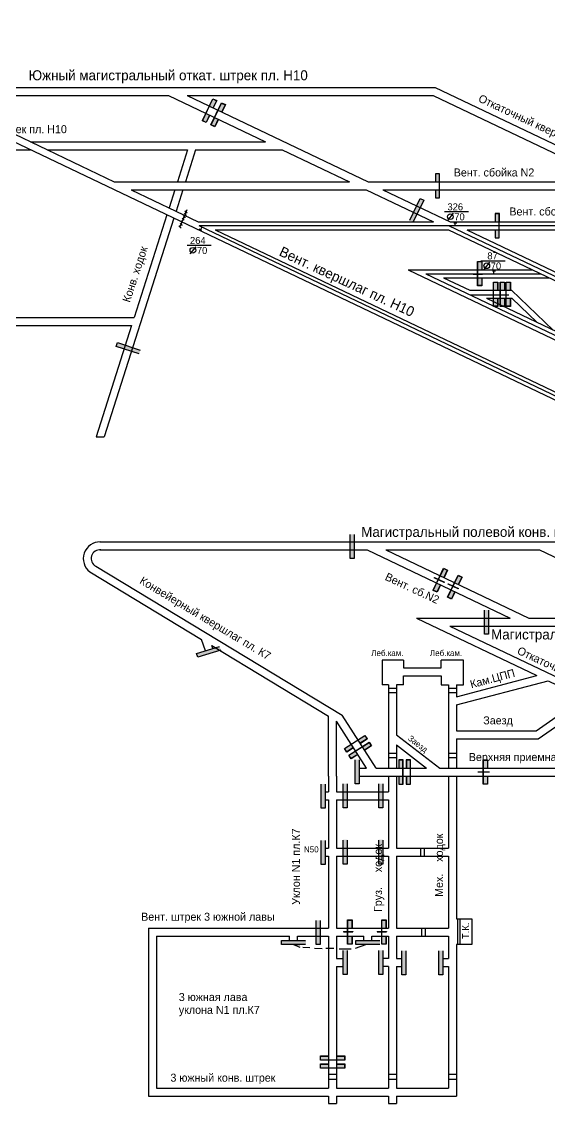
# Model space of a CAD drawing. Header units: millimetres. Extents: x -1214 to 333, y -475 to 425.
# Drawn here: x -917 to -653, y -473 to 68 of the extents above; entities that cross this region are included whole.
import ezdxf

# ---------------------------------------------------------------- set-up
doc = ezdxf.new("R2010")
doc.units = ezdxf.units.MM
for name, color, linetype in [('Двери', 7, 'Continuous'), ('Перемычки', 7, 'Continuous'), ('Пожарные арки', 7, 'Continuous'), ('Пп краны', 1, 'Continuous'), ('Трубопровод', 1, 'Continuous')]:
    doc.layers.add(name, color=color, linetype=linetype)

msp = doc.modelspace()

# ---------------------------------------------------------------- hatches: boundary and pattern name
for points in [[(-691.52, -58.25), (-691.52, -58.4), (-689.2, -58.4), (-689.2, -58.25)], [(-686.84, -58.4), (-686.84, -58.25), (-689.1, -58.25), (-689.1, -58.4)], [(-686.55, -307.17), (-689.09, -307.21), (-689.08, -307.38), (-686.55, -307.35)], [(-683.56, -307.14), (-686.55, -307.17), (-686.55, -307.35), (-683.56, -307.31)]]:
    msp.add_hatch(color=256).paths.add_polyline_path(points)
h = msp.add_hatch(color=256)
h.paths.add_polyline_path([(-751.71, -387.08), (-754.15, -387.08), (-754.15, -387.23), (-751.71, -387.23)])
h.paths.add_polyline_path([(-754.25, -387.08), (-756.39, -387.08), (-756.39, -387.23), (-754.25, -387.23)])
h.paths.add_polyline_path([(-754.15, -387.08), (-754.25, -387.08), (-754.25, -387.23), (-754.15, -387.23)])
h = msp.add_hatch(color=256)
h.paths.add_polyline_path([(-734.89, -387.08), (-737.32, -387.08), (-737.32, -387.23), (-734.89, -387.23)])
h.paths.add_polyline_path([(-737.42, -387.08), (-739.57, -387.08), (-739.57, -387.23), (-737.42, -387.23)])
h.paths.add_polyline_path([(-737.32, -387.08), (-737.42, -387.08), (-737.42, -387.23), (-737.32, -387.23)])
at = {"layer": 'Двери'}
h = msp.add_hatch(color=256, dxfattribs=at)
h.paths.add_polyline_path([(-821.38, 24.59), (-819.62, 28.29), (-821.6, 29.24), (-823.37, 25.54), (-823.28, 25.49), (-821.55, 29.1), (-819.75, 28.24), (-821.47, 24.63)])
h.paths.add_polyline_path([(-825, 21.88), (-823.28, 25.49), (-823.37, 25.54), (-825.09, 21.93)])
h.paths.add_polyline_path([(-824.87, 17.28), (-823.1, 20.98), (-823.19, 21.02), (-824.92, 17.41), (-826.72, 18.27), (-825, 21.88), (-825.09, 21.93), (-826.85, 18.23)])
h = msp.add_hatch(color=3, dxfattribs=at)
h.paths.add_polyline_path([(-819.75, 28.24), (-821.55, 29.1), (-823.28, 25.49), (-821.47, 24.63)])
h.paths.add_polyline_path([(-826.72, 18.27), (-824.92, 17.41), (-823.19, 21.02), (-825, 21.88)])
h = msp.add_hatch(color=256, dxfattribs=at)
h.paths.add_polyline_path([(-817.1, 22.55), (-815.34, 26.25), (-817.32, 27.19), (-819.09, 23.49), (-819, 23.45), (-817.28, 27.06), (-815.47, 26.2), (-817.19, 22.59)])
h.paths.add_polyline_path([(-820.72, 19.84), (-819, 23.45), (-819.09, 23.49), (-820.81, 19.88)])
h.paths.add_polyline_path([(-820.59, 15.24), (-818.82, 18.94), (-818.91, 18.98), (-820.64, 15.37), (-822.44, 16.23), (-820.72, 19.84), (-820.81, 19.88), (-822.58, 16.18)])
h = msp.add_hatch(color=3, dxfattribs=at)
h.paths.add_polyline_path([(-815.47, 26.2), (-817.28, 27.06), (-819, 23.45), (-817.19, 22.59)])
h.paths.add_polyline_path([(-822.44, 16.23), (-820.64, 15.37), (-818.91, 18.98), (-820.72, 19.84)])
h = msp.add_hatch(color=256, dxfattribs=at)
h.paths.add_polyline_path([(-710.43, -12.29), (-710.43, -8.19), (-708.23, -8.19), (-708.23, -12.29), (-708.33, -12.29), (-708.33, -8.29), (-710.33, -8.29), (-710.33, -12.29)])
h.paths.add_polyline_path([(-708.33, -16.29), (-708.33, -12.29), (-708.23, -12.29), (-708.23, -16.29)])
h.paths.add_polyline_path([(-710.43, -20.39), (-710.43, -16.29), (-710.33, -16.29), (-710.33, -20.29), (-708.33, -20.29), (-708.33, -16.29), (-708.23, -16.29), (-708.23, -20.39)])
h = msp.add_hatch(color=3, dxfattribs=at)
h.paths.add_polyline_path([(-710.33, -8.29), (-708.33, -8.29), (-708.33, -12.29), (-710.33, -12.29)])
h.paths.add_polyline_path([(-708.33, -20.29), (-710.33, -20.29), (-710.33, -16.29), (-708.33, -16.29)])
h = msp.add_hatch(color=256, dxfattribs=at)
h.paths.add_polyline_path([(-680.6, -32.3), (-680.6, -28.2), (-678.4, -28.2), (-678.4, -32.3), (-678.5, -32.3), (-678.5, -28.3), (-680.5, -28.3), (-680.5, -32.3)])
h.paths.add_polyline_path([(-678.5, -36.3), (-678.5, -32.3), (-678.4, -32.3), (-678.4, -36.3)])
h.paths.add_polyline_path([(-680.6, -40.4), (-680.6, -36.3), (-680.5, -36.3), (-680.5, -40.3), (-678.5, -40.3), (-678.5, -36.3), (-678.4, -36.3), (-678.4, -40.4)])
h = msp.add_hatch(color=3, dxfattribs=at)
h.paths.add_polyline_path([(-680.5, -28.3), (-678.5, -28.3), (-678.5, -32.3), (-680.5, -32.3)])
h.paths.add_polyline_path([(-678.5, -40.3), (-680.5, -40.3), (-680.5, -36.3), (-678.5, -36.3)])
h = msp.add_hatch(color=256, dxfattribs=at)
h.paths.add_polyline_path([(-687.13, -56.19), (-687.13, -52.09), (-689.33, -52.09), (-689.33, -56.19), (-689.23, -56.19), (-689.23, -52.19), (-687.23, -52.19), (-687.23, -56.19)])
h.paths.add_polyline_path([(-689.23, -60.19), (-689.23, -56.19), (-689.33, -56.19), (-689.33, -60.19)])
h.paths.add_polyline_path([(-687.13, -64.29), (-687.13, -60.19), (-687.23, -60.19), (-687.23, -64.19), (-689.23, -64.19), (-689.23, -60.19), (-689.33, -60.19), (-689.33, -64.29)])
h = msp.add_hatch(color=3, dxfattribs=at)
h.paths.add_polyline_path([(-687.23, -52.19), (-689.23, -52.19), (-689.23, -56.19), (-687.23, -56.19)])
h.paths.add_polyline_path([(-689.23, -64.19), (-687.23, -64.19), (-687.23, -60.19), (-689.23, -60.19)])
h = msp.add_hatch(color=256, dxfattribs=at)
h.paths.add_polyline_path([(-679.26, -66.53), (-679.26, -62.43), (-681.46, -62.43), (-681.46, -66.53), (-681.36, -66.53), (-681.36, -62.53), (-679.36, -62.53), (-679.36, -66.53)])
h.paths.add_polyline_path([(-681.36, -70.53), (-681.36, -66.53), (-681.46, -66.53), (-681.46, -70.53)])
h.paths.add_polyline_path([(-679.26, -74.63), (-679.26, -70.53), (-679.36, -70.53), (-679.36, -74.53), (-681.36, -74.53), (-681.36, -70.53), (-681.46, -70.53), (-681.46, -74.63)])
h = msp.add_hatch(color=3, dxfattribs=at)
h.paths.add_polyline_path([(-679.36, -62.53), (-681.36, -62.53), (-681.36, -66.53), (-679.36, -66.53)])
h.paths.add_polyline_path([(-681.36, -74.53), (-679.36, -74.53), (-679.36, -70.53), (-681.36, -70.53)])
h = msp.add_hatch(color=256, dxfattribs=at)
h.paths.add_polyline_path([(-675.83, -66.53), (-675.83, -62.43), (-678.03, -62.43), (-678.03, -66.53), (-677.93, -66.53), (-677.93, -62.53), (-675.93, -62.53), (-675.93, -66.53)])
h.paths.add_polyline_path([(-677.93, -70.53), (-677.93, -66.53), (-678.03, -66.53), (-678.03, -70.53)])
h.paths.add_polyline_path([(-675.83, -74.63), (-675.83, -70.53), (-675.93, -70.53), (-675.93, -74.53), (-677.93, -74.53), (-677.93, -70.53), (-678.03, -70.53), (-678.03, -74.63)])
h = msp.add_hatch(color=3, dxfattribs=at)
h.paths.add_polyline_path([(-675.93, -62.53), (-677.93, -62.53), (-677.93, -66.53), (-675.93, -66.53)])
h.paths.add_polyline_path([(-677.93, -74.53), (-675.93, -74.53), (-675.93, -70.53), (-677.93, -70.53)])
h = msp.add_hatch(color=256, dxfattribs=at)
h.paths.add_polyline_path([(-672.89, -66.53), (-672.89, -62.43), (-675.09, -62.43), (-675.09, -66.53), (-674.99, -66.53), (-674.99, -62.53), (-672.99, -62.53), (-672.99, -66.53)])
h.paths.add_polyline_path([(-674.99, -70.53), (-674.99, -66.53), (-675.09, -66.53), (-675.09, -70.53)])
h.paths.add_polyline_path([(-672.89, -74.63), (-672.89, -70.53), (-672.99, -70.53), (-672.99, -74.53), (-674.99, -74.53), (-674.99, -70.53), (-675.09, -70.53), (-675.09, -74.63)])
h = msp.add_hatch(color=3, dxfattribs=at)
h.paths.add_polyline_path([(-672.99, -62.53), (-674.99, -62.53), (-674.99, -66.53), (-672.99, -66.53)])
h.paths.add_polyline_path([(-674.99, -74.53), (-672.99, -74.53), (-672.99, -70.53), (-674.99, -70.53)])
h = msp.add_hatch(color=256, dxfattribs=at)
h.paths.add_polyline_path([(-750.95, -200.64), (-750.95, -196.54), (-751.05, -196.54), (-751.05, -200.54), (-753.05, -200.54), (-753.05, -196.54), (-753.15, -196.54), (-753.15, -200.64)])
h.paths.add_polyline_path([(-751.05, -196.54), (-750.95, -196.54), (-750.95, -188.44), (-753.15, -188.44), (-753.15, -196.54), (-753.05, -196.54), (-753.05, -188.54), (-751.05, -188.54)])
h = msp.add_hatch(color=3, dxfattribs=at)
h.paths.add_polyline_path([(-753.05, -200.54), (-751.05, -200.54), (-751.05, -196.54), (-753.05, -196.54)])
h.paths.add_polyline_path([(-751.05, -192.54), (-753.05, -192.54), (-753.05, -196.54), (-751.05, -196.54)])
h.paths.add_polyline_path([(-751.05, -192.54), (-751.05, -188.54), (-753.05, -188.54), (-753.05, -192.54)])
h = msp.add_hatch(color=256, dxfattribs=at)
h.paths.add_polyline_path([(-706.11, -210.14), (-704.34, -206.44), (-706.33, -205.49), (-708.09, -209.19), (-708, -209.24), (-706.28, -205.63), (-704.48, -206.49), (-706.2, -210.1)])
h.paths.add_polyline_path([(-709.72, -212.85), (-708, -209.24), (-708.09, -209.19), (-709.81, -212.8)])
h.paths.add_polyline_path([(-709.59, -217.45), (-707.83, -213.75), (-707.92, -213.71), (-709.64, -217.32), (-711.45, -216.46), (-709.72, -212.85), (-709.81, -212.8), (-711.58, -216.51)])
h = msp.add_hatch(color=3, dxfattribs=at)
h.paths.add_polyline_path([(-704.48, -206.49), (-706.28, -205.63), (-708, -209.24), (-706.2, -210.1)])
h.paths.add_polyline_path([(-711.45, -216.46), (-709.64, -217.32), (-707.92, -213.71), (-709.72, -212.85)])
h = msp.add_hatch(color=256, dxfattribs=at)
h.paths.add_polyline_path([(-709.05, -211.2), (-708.98, -211.04), (-710.93, -210.14), (-711, -210.3)])
h.paths.add_polyline_path([(-705.99, -212.62), (-705.92, -212.46), (-708.88, -211.09), (-708.96, -211.24)])
h = msp.add_hatch(color=256, dxfattribs=at)
h.paths.add_polyline_path([(-698.89, -213.59), (-697.12, -209.88), (-699.11, -208.94), (-700.87, -212.64), (-700.78, -212.68), (-699.06, -209.07), (-697.25, -209.93), (-698.98, -213.54)])
h.paths.add_polyline_path([(-702.5, -216.29), (-700.78, -212.68), (-700.87, -212.64), (-702.59, -216.25)])
h.paths.add_polyline_path([(-702.37, -220.9), (-700.61, -217.2), (-700.7, -217.15), (-702.42, -220.76), (-704.23, -219.9), (-702.5, -216.29), (-702.59, -216.25), (-704.36, -219.95)])
h = msp.add_hatch(color=3, dxfattribs=at)
h.paths.add_polyline_path([(-697.25, -209.93), (-699.06, -209.07), (-700.78, -212.68), (-698.98, -213.54)])
h.paths.add_polyline_path([(-704.23, -219.9), (-702.42, -220.76), (-700.7, -217.15), (-702.5, -216.29)])
h = msp.add_hatch(color=256, dxfattribs=at)
h.paths.add_polyline_path([(-702.09, -214.31), (-702.01, -214.15), (-703.97, -213.25), (-704.04, -213.41)])
h.paths.add_polyline_path([(-699.03, -215.73), (-698.95, -215.57), (-701.92, -214.2), (-702, -214.35)])
msp.add_hatch(color=256, dxfattribs=at).paths.add_polyline_path([(-701.75, -214.47), (-701.67, -214.31), (-703.97, -213.25), (-704.04, -213.41)])
h = msp.add_hatch(color=256, dxfattribs=at)
h.paths.add_polyline_path([(-683.86, -238.57), (-683.86, -234.47), (-683.96, -234.47), (-683.96, -238.47), (-685.96, -238.47), (-685.96, -234.47), (-686.06, -234.47), (-686.06, -238.57)])
h.paths.add_polyline_path([(-683.96, -234.47), (-683.86, -234.47), (-683.86, -226.37), (-686.06, -226.37), (-686.06, -234.47), (-685.96, -234.47), (-685.96, -226.47), (-683.96, -226.47)])
h = msp.add_hatch(color=3, dxfattribs=at)
h.paths.add_polyline_path([(-685.96, -238.47), (-683.96, -238.47), (-683.96, -234.47), (-685.96, -234.47)])
h.paths.add_polyline_path([(-683.96, -230.47), (-685.96, -230.47), (-685.96, -234.47), (-683.96, -234.47)])
h.paths.add_polyline_path([(-683.96, -230.47), (-683.96, -226.47), (-685.96, -226.47), (-685.96, -230.47)])
h = msp.add_hatch(color=256, dxfattribs=at)
h.paths.add_polyline_path([(-747.89, -293.04), (-744.43, -290.83), (-745.62, -288.98), (-749.07, -291.19), (-749.02, -291.27), (-745.65, -289.12), (-744.57, -290.8), (-747.94, -292.96)])
h.paths.add_polyline_path([(-752.39, -293.43), (-749.02, -291.27), (-749.07, -291.19), (-752.44, -293.35)])
h.paths.add_polyline_path([(-754.71, -297.41), (-751.26, -295.2), (-751.31, -295.11), (-754.68, -297.27), (-755.76, -295.59), (-752.39, -293.43), (-752.44, -293.35), (-755.9, -295.56)])
h = msp.add_hatch(color=3, dxfattribs=at)
h.paths.add_polyline_path([(-744.57, -290.8), (-745.65, -289.12), (-749.02, -291.27), (-747.94, -292.96)])
h.paths.add_polyline_path([(-755.76, -295.59), (-754.68, -297.27), (-751.31, -295.11), (-752.39, -293.43)])
h = msp.add_hatch(color=256, dxfattribs=at)
h.paths.add_polyline_path([(-745.73, -296.41), (-742.28, -294.2), (-743.46, -292.35), (-746.92, -294.56), (-746.86, -294.64), (-743.5, -292.49), (-742.42, -294.17), (-745.79, -296.33)])
h.paths.add_polyline_path([(-750.23, -296.8), (-746.86, -294.64), (-746.92, -294.56), (-750.29, -296.71)])
h.paths.add_polyline_path([(-752.56, -300.78), (-749.1, -298.57), (-749.16, -298.48), (-752.52, -300.64), (-753.6, -298.95), (-750.23, -296.8), (-750.29, -296.71), (-753.74, -298.92)])
h = msp.add_hatch(color=3, dxfattribs=at)
h.paths.add_polyline_path([(-742.42, -294.17), (-743.5, -292.49), (-746.86, -294.64), (-745.79, -296.33)])
h.paths.add_polyline_path([(-753.6, -298.95), (-752.52, -300.64), (-749.16, -298.48), (-750.23, -296.8)])
h = msp.add_hatch(color=256, dxfattribs=at)
h.paths.add_polyline_path([(-728.75, -305.31), (-728.75, -301.21), (-726.55, -301.21), (-726.55, -305.31), (-726.65, -305.31), (-726.65, -301.31), (-728.65, -301.31), (-728.65, -305.31)])
h.paths.add_polyline_path([(-726.65, -309.31), (-726.65, -305.31), (-726.55, -305.31), (-726.55, -309.31)])
h.paths.add_polyline_path([(-728.75, -313.41), (-728.75, -309.31), (-728.65, -309.31), (-728.65, -313.31), (-726.65, -313.31), (-726.65, -309.31), (-726.55, -309.31), (-726.55, -313.41)])
h = msp.add_hatch(color=3, dxfattribs=at)
h.paths.add_polyline_path([(-728.65, -301.31), (-726.65, -301.31), (-726.65, -305.31), (-728.65, -305.31)])
h.paths.add_polyline_path([(-726.65, -313.31), (-728.65, -313.31), (-728.65, -309.31), (-726.65, -309.31)])
h = msp.add_hatch(color=256, dxfattribs=at)
h.paths.add_polyline_path([(-725.03, -305.31), (-725.03, -301.21), (-722.83, -301.21), (-722.83, -305.31), (-722.93, -305.31), (-722.93, -301.31), (-724.93, -301.31), (-724.93, -305.31)])
h.paths.add_polyline_path([(-722.93, -309.31), (-722.93, -305.31), (-722.83, -305.31), (-722.83, -309.31)])
h.paths.add_polyline_path([(-725.03, -313.41), (-725.03, -309.31), (-724.93, -309.31), (-724.93, -313.31), (-722.93, -313.31), (-722.93, -309.31), (-722.83, -309.31), (-722.83, -313.41)])
h = msp.add_hatch(color=3, dxfattribs=at)
h.paths.add_polyline_path([(-724.93, -301.31), (-722.93, -301.31), (-722.93, -305.31), (-724.93, -305.31)])
h.paths.add_polyline_path([(-722.93, -313.31), (-724.93, -313.31), (-724.93, -309.31), (-722.93, -309.31)])
h = msp.add_hatch(color=256, dxfattribs=at)
h.paths.add_polyline_path([(-684.35, -305.32), (-684.36, -301.22), (-686.56, -301.22), (-686.55, -305.32), (-686.45, -305.32), (-686.46, -301.32), (-684.46, -301.32), (-684.45, -305.32)])
h.paths.add_polyline_path([(-686.45, -309.32), (-686.45, -305.32), (-686.55, -305.32), (-686.55, -309.32)])
h.paths.add_polyline_path([(-684.35, -313.42), (-684.35, -309.32), (-684.45, -309.32), (-684.45, -313.32), (-686.45, -313.32), (-686.45, -309.32), (-686.55, -309.32), (-686.55, -313.42)])
h = msp.add_hatch(color=3, dxfattribs=at)
h.paths.add_polyline_path([(-684.46, -301.32), (-686.46, -301.32), (-686.45, -305.32), (-684.45, -305.32)])
h.paths.add_polyline_path([(-686.45, -313.32), (-684.45, -313.32), (-684.45, -309.32), (-686.45, -309.32)])
h = msp.add_hatch(color=256, dxfattribs=at)
h.paths.add_polyline_path([(-686.93, -307.35), (-686.93, -307.18), (-689.09, -307.21), (-689.08, -307.38)])
h.paths.add_polyline_path([(-683.56, -307.31), (-683.56, -307.14), (-686.83, -307.18), (-686.83, -307.35)])
h = msp.add_hatch(color=256, dxfattribs=at)
h.paths.add_polyline_path([(-752.05, -385.31), (-752.05, -381.21), (-754.25, -381.21), (-754.25, -385.31), (-754.15, -385.31), (-754.15, -381.31), (-752.15, -381.31), (-752.15, -385.31)])
h.paths.add_polyline_path([(-754.15, -389.31), (-754.15, -385.31), (-754.25, -385.31), (-754.25, -389.31)])
h.paths.add_polyline_path([(-752.05, -393.41), (-752.05, -389.31), (-752.15, -389.31), (-752.15, -393.31), (-754.15, -393.31), (-754.15, -389.31), (-754.25, -389.31), (-754.25, -393.41)])
h = msp.add_hatch(color=3, dxfattribs=at)
h.paths.add_polyline_path([(-752.15, -381.31), (-754.15, -381.31), (-754.15, -385.31), (-752.15, -385.31)])
h.paths.add_polyline_path([(-754.15, -393.31), (-752.15, -393.31), (-752.15, -389.31), (-754.15, -389.31)])
h = msp.add_hatch(color=256, dxfattribs=at)
h.paths.add_polyline_path([(-735.05, -385.31), (-735.05, -381.21), (-737.25, -381.21), (-737.25, -385.31), (-737.15, -385.31), (-737.15, -381.31), (-735.15, -381.31), (-735.15, -385.31)])
h.paths.add_polyline_path([(-737.15, -389.31), (-737.15, -385.31), (-737.25, -385.31), (-737.25, -389.31)])
h.paths.add_polyline_path([(-735.05, -393.41), (-735.05, -389.31), (-735.15, -389.31), (-735.15, -393.31), (-737.15, -393.31), (-737.15, -389.31), (-737.25, -389.31), (-737.25, -393.41)])
h = msp.add_hatch(color=3, dxfattribs=at)
h.paths.add_polyline_path([(-735.15, -381.31), (-737.15, -381.31), (-737.15, -385.31), (-735.15, -385.31)])
h.paths.add_polyline_path([(-737.15, -393.31), (-735.15, -393.31), (-735.15, -389.31), (-737.15, -389.31)])
h = msp.add_hatch(color=256, dxfattribs=at)
h.paths.add_polyline_path([(-763.79, -449.16), (-767.89, -449.16), (-767.89, -451.36), (-763.79, -451.36), (-763.79, -451.26), (-767.79, -451.26), (-767.79, -449.26), (-763.79, -449.26)])
h.paths.add_polyline_path([(-759.79, -451.26), (-763.79, -451.26), (-763.79, -451.36), (-759.79, -451.36)])
h.paths.add_polyline_path([(-755.69, -449.16), (-759.79, -449.16), (-759.79, -449.26), (-755.79, -449.26), (-755.79, -451.26), (-759.79, -451.26), (-759.79, -451.36), (-755.69, -451.36)])
h = msp.add_hatch(color=256, dxfattribs=at)
h.paths.add_polyline_path([(-763.79, -453.16), (-767.89, -453.16), (-767.89, -455.36), (-763.79, -455.36), (-763.79, -455.26), (-767.79, -455.26), (-767.79, -453.26), (-763.79, -453.26)])
h.paths.add_polyline_path([(-759.79, -455.26), (-763.79, -455.26), (-763.79, -455.36), (-759.79, -455.36)])
h.paths.add_polyline_path([(-755.69, -453.16), (-759.79, -453.16), (-759.79, -453.26), (-755.79, -453.26), (-755.79, -455.26), (-759.79, -455.26), (-759.79, -455.36), (-755.69, -455.36)])
h = msp.add_hatch(color=3, dxfattribs=at)
h.paths.add_polyline_path([(-767.79, -449.26), (-767.79, -451.26), (-763.79, -451.26), (-763.79, -449.26)])
h.paths.add_polyline_path([(-755.79, -451.26), (-755.79, -449.26), (-759.79, -449.26), (-759.79, -451.26)])
h = msp.add_hatch(color=3, dxfattribs=at)
h.paths.add_polyline_path([(-767.79, -453.26), (-767.79, -455.26), (-763.79, -455.26), (-763.79, -453.26)])
h.paths.add_polyline_path([(-755.79, -455.26), (-755.79, -453.26), (-759.79, -453.26), (-759.79, -455.26)])
at = {"layer": 'Перемычки'}
h = msp.add_hatch(color=256, dxfattribs=at)
h.paths.add_polyline_path([(-718.12, -20.56), (-719.89, -24.26), (-719.8, -24.3), (-718.07, -20.69), (-716.27, -21.55), (-717.99, -25.16), (-717.9, -25.21), (-716.14, -21.51)])
h.paths.add_polyline_path([(-719.8, -24.3), (-719.89, -24.26), (-723.37, -31.57), (-721.39, -32.52), (-717.9, -25.21), (-717.99, -25.16), (-721.44, -32.38), (-723.24, -31.52)])
h = msp.add_hatch(color=3, dxfattribs=at)
h.paths.add_polyline_path([(-716.27, -21.55), (-718.07, -20.69), (-719.8, -24.3), (-717.99, -25.16)])
h.paths.add_polyline_path([(-721.52, -27.91), (-719.71, -28.77), (-717.99, -25.16), (-719.8, -24.3)])
h.paths.add_polyline_path([(-721.52, -27.91), (-723.24, -31.52), (-721.44, -32.38), (-719.71, -28.77)])
h = msp.add_hatch(color=256, dxfattribs=at)
h.paths.add_polyline_path([(-870, -94.64), (-866.1, -95.92), (-866.07, -95.83), (-869.87, -94.58), (-869.25, -92.68), (-865.45, -93.93), (-865.42, -93.83), (-869.31, -92.55)])
h.paths.add_polyline_path([(-866.07, -95.83), (-866.1, -95.92), (-858.41, -98.45), (-857.72, -96.36), (-865.42, -93.83), (-865.45, -93.93), (-857.85, -96.42), (-858.47, -98.32)])
h = msp.add_hatch(color=3, dxfattribs=at)
h.paths.add_polyline_path([(-869.25, -92.68), (-869.87, -94.58), (-866.07, -95.83), (-865.45, -93.93)])
h.paths.add_polyline_path([(-862.27, -97.07), (-861.65, -95.17), (-865.45, -93.93), (-866.07, -95.83)])
h.paths.add_polyline_path([(-862.27, -97.07), (-858.47, -98.32), (-857.85, -96.42), (-861.65, -95.17)])
h = msp.add_hatch(color=256, dxfattribs=at)
h.paths.add_polyline_path([(-829.23, -250.08), (-825.31, -248.9), (-825.33, -248.8), (-829.16, -249.96), (-829.74, -248.05), (-825.92, -246.89), (-825.94, -246.79), (-829.87, -247.98)])
h.paths.add_polyline_path([(-825.33, -248.8), (-825.31, -248.9), (-817.55, -246.55), (-818.19, -244.44), (-825.94, -246.79), (-825.92, -246.89), (-818.26, -244.57), (-817.68, -246.48)])
h = msp.add_hatch(color=3, dxfattribs=at)
h.paths.add_polyline_path([(-829.74, -248.05), (-829.16, -249.96), (-825.33, -248.8), (-825.92, -246.89)])
h.paths.add_polyline_path([(-821.51, -247.64), (-822.09, -245.73), (-825.92, -246.89), (-825.33, -248.8)])
h.paths.add_polyline_path([(-821.51, -247.64), (-817.68, -246.48), (-818.26, -244.57), (-822.09, -245.73)])
h = msp.add_hatch(color=256, dxfattribs=at)
h.paths.add_polyline_path([(-748.4, -313.37), (-748.4, -309.27), (-748.5, -309.27), (-748.5, -313.27), (-750.5, -313.27), (-750.5, -309.27), (-750.6, -309.27), (-750.6, -313.37)])
h.paths.add_polyline_path([(-748.5, -309.27), (-748.4, -309.27), (-748.4, -301.17), (-750.6, -301.17), (-750.6, -309.27), (-750.5, -309.27), (-750.5, -301.27), (-748.5, -301.27)])
h = msp.add_hatch(color=3, dxfattribs=at)
h.paths.add_polyline_path([(-750.5, -313.27), (-748.5, -313.27), (-748.5, -309.27), (-750.5, -309.27)])
h.paths.add_polyline_path([(-748.5, -305.27), (-750.5, -305.27), (-750.5, -309.27), (-748.5, -309.27)])
h.paths.add_polyline_path([(-748.5, -305.27), (-748.5, -301.27), (-750.5, -301.27), (-750.5, -305.27)])
h = msp.add_hatch(color=256, dxfattribs=at)
h.paths.add_polyline_path([(-765.36, -325.52), (-765.36, -321.42), (-765.46, -321.42), (-765.46, -325.42), (-767.46, -325.42), (-767.46, -321.42), (-767.56, -321.42), (-767.56, -325.52)])
h.paths.add_polyline_path([(-765.46, -321.42), (-765.36, -321.42), (-765.36, -313.32), (-767.56, -313.32), (-767.56, -321.42), (-767.46, -321.42), (-767.46, -313.42), (-765.46, -313.42)])
h = msp.add_hatch(color=3, dxfattribs=at)
h.paths.add_polyline_path([(-767.46, -325.42), (-765.46, -325.42), (-765.46, -321.42), (-767.46, -321.42)])
h.paths.add_polyline_path([(-765.46, -317.42), (-767.46, -317.42), (-767.46, -321.42), (-765.46, -321.42)])
h.paths.add_polyline_path([(-765.46, -317.42), (-765.46, -313.42), (-767.46, -313.42), (-767.46, -317.42)])
h = msp.add_hatch(color=256, dxfattribs=at)
h.paths.add_polyline_path([(-754.38, -325.37), (-754.38, -321.27), (-754.48, -321.27), (-754.48, -325.27), (-756.48, -325.27), (-756.48, -321.27), (-756.58, -321.27), (-756.58, -325.37)])
h.paths.add_polyline_path([(-754.48, -321.27), (-754.38, -321.27), (-754.38, -313.17), (-756.58, -313.17), (-756.58, -321.27), (-756.48, -321.27), (-756.48, -313.27), (-754.48, -313.27)])
h = msp.add_hatch(color=3, dxfattribs=at)
h.paths.add_polyline_path([(-756.48, -325.27), (-754.48, -325.27), (-754.48, -321.27), (-756.48, -321.27)])
h.paths.add_polyline_path([(-754.48, -317.27), (-756.48, -317.27), (-756.48, -321.27), (-754.48, -321.27)])
h.paths.add_polyline_path([(-754.48, -317.27), (-754.48, -313.27), (-756.48, -313.27), (-756.48, -317.27)])
h = msp.add_hatch(color=256, dxfattribs=at)
h.paths.add_polyline_path([(-736.56, -325.37), (-736.56, -321.27), (-736.66, -321.27), (-736.66, -325.27), (-738.66, -325.27), (-738.66, -321.27), (-738.76, -321.27), (-738.76, -325.37)])
h.paths.add_polyline_path([(-736.66, -321.27), (-736.56, -321.27), (-736.56, -313.17), (-738.76, -313.17), (-738.76, -321.27), (-738.66, -321.27), (-738.66, -313.27), (-736.66, -313.27)])
h = msp.add_hatch(color=3, dxfattribs=at)
h.paths.add_polyline_path([(-738.66, -325.27), (-736.66, -325.27), (-736.66, -321.27), (-738.66, -321.27)])
h.paths.add_polyline_path([(-736.66, -317.27), (-738.66, -317.27), (-738.66, -321.27), (-736.66, -321.27)])
h.paths.add_polyline_path([(-736.66, -317.27), (-736.66, -313.27), (-738.66, -313.27), (-738.66, -317.27)])
h = msp.add_hatch(color=256, dxfattribs=at)
h.paths.add_polyline_path([(-765.36, -353.65), (-765.36, -349.55), (-765.46, -349.55), (-765.46, -353.55), (-767.46, -353.55), (-767.46, -349.55), (-767.56, -349.55), (-767.56, -353.65)])
h.paths.add_polyline_path([(-765.46, -349.55), (-765.36, -349.55), (-765.36, -341.45), (-767.56, -341.45), (-767.56, -349.55), (-767.46, -349.55), (-767.46, -341.55), (-765.46, -341.55)])
h = msp.add_hatch(color=3, dxfattribs=at)
h.paths.add_polyline_path([(-767.46, -353.55), (-765.46, -353.55), (-765.46, -349.55), (-767.46, -349.55)])
h.paths.add_polyline_path([(-765.46, -345.55), (-767.46, -345.55), (-767.46, -349.55), (-765.46, -349.55)])
h.paths.add_polyline_path([(-765.46, -345.55), (-765.46, -341.55), (-767.46, -341.55), (-767.46, -345.55)])
h = msp.add_hatch(color=256, dxfattribs=at)
h.paths.add_polyline_path([(-754.38, -353.41), (-754.38, -349.31), (-754.48, -349.31), (-754.48, -353.31), (-756.48, -353.31), (-756.48, -349.31), (-756.58, -349.31), (-756.58, -353.41)])
h.paths.add_polyline_path([(-754.48, -349.31), (-754.38, -349.31), (-754.38, -341.21), (-756.58, -341.21), (-756.58, -349.31), (-756.48, -349.31), (-756.48, -341.31), (-754.48, -341.31)])
h = msp.add_hatch(color=3, dxfattribs=at)
h.paths.add_polyline_path([(-756.48, -353.31), (-754.48, -353.31), (-754.48, -349.31), (-756.48, -349.31)])
h.paths.add_polyline_path([(-754.48, -345.31), (-756.48, -345.31), (-756.48, -349.31), (-754.48, -349.31)])
h.paths.add_polyline_path([(-754.48, -345.31), (-754.48, -341.31), (-756.48, -341.31), (-756.48, -345.31)])
h = msp.add_hatch(color=256, dxfattribs=at)
h.paths.add_polyline_path([(-736.56, -353.41), (-736.56, -349.31), (-736.66, -349.31), (-736.66, -353.31), (-738.66, -353.31), (-738.66, -349.31), (-738.76, -349.31), (-738.76, -353.41)])
h.paths.add_polyline_path([(-736.66, -349.31), (-736.56, -349.31), (-736.56, -341.21), (-738.76, -341.21), (-738.76, -349.31), (-738.66, -349.31), (-738.66, -341.31), (-736.66, -341.31)])
h = msp.add_hatch(color=3, dxfattribs=at)
h.paths.add_polyline_path([(-738.66, -353.31), (-736.66, -353.31), (-736.66, -349.31), (-738.66, -349.31)])
h.paths.add_polyline_path([(-736.66, -345.31), (-738.66, -345.31), (-738.66, -349.31), (-736.66, -349.31)])
h.paths.add_polyline_path([(-736.66, -345.31), (-736.66, -341.31), (-738.66, -341.31), (-738.66, -345.31)])
h = msp.add_hatch(color=256, dxfattribs=at)
h.paths.add_polyline_path([(-767.83, -393.69), (-767.83, -389.59), (-767.93, -389.59), (-767.93, -393.59), (-769.93, -393.59), (-769.93, -389.59), (-770.03, -389.59), (-770.03, -393.69)])
h.paths.add_polyline_path([(-767.93, -389.59), (-767.83, -389.59), (-767.83, -381.49), (-770.03, -381.49), (-770.03, -389.59), (-769.93, -389.59), (-769.93, -381.59), (-767.93, -381.59)])
h = msp.add_hatch(color=3, dxfattribs=at)
h.paths.add_polyline_path([(-769.93, -393.59), (-767.93, -393.59), (-767.93, -389.59), (-769.93, -389.59)])
h.paths.add_polyline_path([(-767.93, -385.59), (-769.93, -385.59), (-769.93, -389.59), (-767.93, -389.59)])
h.paths.add_polyline_path([(-767.93, -385.59), (-767.93, -381.59), (-769.93, -381.59), (-769.93, -385.59)])
h = msp.add_hatch(color=256, dxfattribs=at)
h.paths.add_polyline_path([(-787.34, -393.62), (-783.24, -393.62), (-783.24, -393.52), (-787.24, -393.52), (-787.24, -391.52), (-783.24, -391.52), (-783.24, -391.42), (-787.34, -391.42)])
h.paths.add_polyline_path([(-783.24, -393.52), (-783.24, -393.62), (-775.14, -393.62), (-775.14, -391.42), (-783.24, -391.42), (-783.24, -391.52), (-775.24, -391.52), (-775.24, -393.52)])
h = msp.add_hatch(color=3, dxfattribs=at)
h.paths.add_polyline_path([(-787.24, -391.52), (-787.24, -393.52), (-783.24, -393.52), (-783.24, -391.52)])
h.paths.add_polyline_path([(-779.24, -393.52), (-779.24, -391.52), (-783.24, -391.52), (-783.24, -393.52)])
h.paths.add_polyline_path([(-779.24, -393.52), (-775.24, -393.52), (-775.24, -391.52), (-779.24, -391.52)])
h = msp.add_hatch(color=256, dxfattribs=at)
h.paths.add_polyline_path([(-750.27, -393.62), (-746.17, -393.62), (-746.17, -393.52), (-750.17, -393.52), (-750.17, -391.52), (-746.17, -391.52), (-746.17, -391.42), (-750.27, -391.42)])
h.paths.add_polyline_path([(-746.17, -393.52), (-746.17, -393.62), (-738.07, -393.62), (-738.07, -391.42), (-746.17, -391.42), (-746.17, -391.52), (-738.17, -391.52), (-738.17, -393.52)])
h = msp.add_hatch(color=3, dxfattribs=at)
h.paths.add_polyline_path([(-750.17, -391.52), (-750.17, -393.52), (-746.17, -393.52), (-746.17, -391.52)])
h.paths.add_polyline_path([(-742.17, -393.52), (-742.17, -391.52), (-746.17, -391.52), (-746.17, -393.52)])
h.paths.add_polyline_path([(-742.17, -393.52), (-738.17, -393.52), (-738.17, -391.52), (-742.17, -391.52)])
h = msp.add_hatch(color=256, dxfattribs=at)
h.paths.add_polyline_path([(-754.38, -408.65), (-754.38, -404.55), (-754.48, -404.55), (-754.48, -408.55), (-756.48, -408.55), (-756.48, -404.55), (-756.58, -404.55), (-756.58, -408.65)])
h.paths.add_polyline_path([(-754.48, -404.55), (-754.38, -404.55), (-754.38, -396.45), (-756.58, -396.45), (-756.58, -404.55), (-756.48, -404.55), (-756.48, -396.55), (-754.48, -396.55)])
h = msp.add_hatch(color=3, dxfattribs=at)
h.paths.add_polyline_path([(-756.48, -408.55), (-754.48, -408.55), (-754.48, -404.55), (-756.48, -404.55)])
h.paths.add_polyline_path([(-754.48, -400.55), (-756.48, -400.55), (-756.48, -404.55), (-754.48, -404.55)])
h.paths.add_polyline_path([(-754.48, -400.55), (-754.48, -396.55), (-756.48, -396.55), (-756.48, -400.55)])
h = msp.add_hatch(color=256, dxfattribs=at)
h.paths.add_polyline_path([(-736.56, -408.65), (-736.56, -404.55), (-736.66, -404.55), (-736.66, -408.55), (-738.66, -408.55), (-738.66, -404.55), (-738.76, -404.55), (-738.76, -408.65)])
h.paths.add_polyline_path([(-736.66, -404.55), (-736.56, -404.55), (-736.56, -396.45), (-738.76, -396.45), (-738.76, -404.55), (-738.66, -404.55), (-738.66, -396.55), (-736.66, -396.55)])
h = msp.add_hatch(color=3, dxfattribs=at)
h.paths.add_polyline_path([(-738.66, -408.55), (-736.66, -408.55), (-736.66, -404.55), (-738.66, -404.55)])
h.paths.add_polyline_path([(-736.66, -400.55), (-738.66, -400.55), (-738.66, -404.55), (-736.66, -404.55)])
h.paths.add_polyline_path([(-736.66, -400.55), (-736.66, -396.55), (-738.66, -396.55), (-738.66, -400.55)])
h = msp.add_hatch(color=256, dxfattribs=at)
h.paths.add_polyline_path([(-725.07, -408.83), (-725.07, -404.73), (-725.17, -404.73), (-725.17, -408.73), (-727.17, -408.73), (-727.17, -404.73), (-727.27, -404.73), (-727.27, -408.83)])
h.paths.add_polyline_path([(-725.17, -404.73), (-725.07, -404.73), (-725.07, -396.63), (-727.27, -396.63), (-727.27, -404.73), (-727.17, -404.73), (-727.17, -396.73), (-725.17, -396.73)])
h = msp.add_hatch(color=3, dxfattribs=at)
h.paths.add_polyline_path([(-727.17, -408.73), (-725.17, -408.73), (-725.17, -404.73), (-727.17, -404.73)])
h.paths.add_polyline_path([(-725.17, -400.73), (-727.17, -400.73), (-727.17, -404.73), (-725.17, -404.73)])
h.paths.add_polyline_path([(-725.17, -400.73), (-725.17, -396.73), (-727.17, -396.73), (-727.17, -400.73)])
h = msp.add_hatch(color=256, dxfattribs=at)
h.paths.add_polyline_path([(-706.57, -408.83), (-706.57, -404.73), (-706.67, -404.73), (-706.67, -408.73), (-708.67, -408.73), (-708.67, -404.73), (-708.77, -404.73), (-708.77, -408.83)])
h.paths.add_polyline_path([(-706.67, -404.73), (-706.57, -404.73), (-706.57, -396.63), (-708.77, -396.63), (-708.77, -404.73), (-708.67, -404.73), (-708.67, -396.73), (-706.67, -396.73)])
h = msp.add_hatch(color=3, dxfattribs=at)
h.paths.add_polyline_path([(-708.67, -408.73), (-706.67, -408.73), (-706.67, -404.73), (-708.67, -404.73)])
h.paths.add_polyline_path([(-706.67, -400.73), (-708.67, -400.73), (-708.67, -404.73), (-706.67, -404.73)])
h.paths.add_polyline_path([(-706.67, -400.73), (-706.67, -396.73), (-708.67, -396.73), (-708.67, -400.73)])

# ---------------------------------------------------------------- linework, layer by layer
for p, q in [((-1038.61, 67.75), (-870.83, -12.27)), ((-1038.61, 63.75), (-517.19, -184.93)), ((-969.49, 34.78), (-710.58, 34.78)), ((-710.58, 34.78), (-552.56, -40.58)), ((-961.11, 30.78), (-843.68, 30.78)), ((-843.68, 30.78), (-795.32, 7.72)), ((-834.39, 30.78), (-744.08, -12.29)), ((-834.39, 30.78), (-711.48, 30.78)), ((-711.48, 30.78), (-621.15, -12.3)), ((-912.77, 7.73), (-795.32, 7.72)), ((-1144.61, 3.75), (-912.77, 3.73)), ((-904.38, 3.73), (-834.24, 3.72)), ((-834.24, 3.72), (-839.3, -12.28)), ((-830.24, 3.72), (-835.3, -12.28)), ((-830.24, 3.72), (-811.66, 3.72)), ((-811.66, 3.72), (-786.93, 3.72)), ((-786.93, 3.72), (-753.38, -12.29)), ((-870.83, -12.27), (-807.91, -12.28)), ((-807.91, -12.28), (-753.38, -12.29)), ((-744.08, -12.29), (-621.15, -12.3)), ((-862.44, -16.27), (-799.52, -16.28)), ((-862.44, -16.27), (-828.88, -32.28)), ((-840.57, -16.28), (-843.44, -25.34)), ((-836.57, -16.28), (-839.96, -26.99)), ((-799.52, -16.28), (-744.99, -16.29)), ((-744.99, -16.29), (-711.43, -32.29)), ((-736.6, -16.29), (-703.04, -32.29)), ((-736.6, -16.29), (-612.76, -16.31)), ((-834.6, -26.29), (-838.32, -35.18)), ((-835.56, -26.78), (-834.51, -27.88)), ((-841.06, -30.47), (-875.86, -139.86)), ((-844.53, -28.81), (-860.96, -80.11)), ((-837.47, -31.8), (-836.42, -32.9)), ((-836.97, -30.41), (-835.92, -31.51)), ((-836.44, -29.18), (-835.38, -30.28)), ((-835.98, -27.98), (-834.93, -29.09)), ((-828.88, -32.28), (-765.96, -32.29)), ((-765.96, -32.29), (-711.43, -32.29)), ((-703.04, -32.29), (-579.2, -32.31)), ((-838.54, -34.31), (-837.49, -35.41)), ((-838, -33.03), (-836.95, -34.13)), ((-820.49, -36.28), (-765.96, -36.29)), ((-820.49, -36.28), (-537.78, -171.11)), ((-765.96, -36.29), (-703.94, -36.29)), ((-703.94, -36.29), (-584.97, -93.03)), ((-694.65, -36.3), (-552.56, -104.06)), ((-694.56, -36.31), (-570.78, -36.33)), ((-724.01, -56.29), (-662, -56.3)), ((-724.01, -56.29), (-635.61, -98.45)), ((-724.01, -56.29), (-724.01, -56.29)), ((-706.33, -60.29), (-653.61, -60.3)), ((-706.33, -60.29), (-693.24, -66.54)), ((-693.24, -66.54), (-672.35, -66.54)), ((-651.5, -86.44), (-672.35, -66.54)), ((-684.86, -70.53), (-672.16, -70.53)), ((-684.86, -70.53), (-649.56, -87.37)), ((-659.49, -82.63), (-672.16, -70.53)), ((-1050.95, -80.09), (-860.96, -80.11)), ((-1052.21, -84.09), (-862.23, -84.11)), ((-862.23, -84.11), (-879.86, -139.86)), ((-879.86, -139.86), (-875.86, -139.86)), ((-878.1, -192.29), (-683.82, -192.29)), ((-713.9, -192.29), (-519.62, -192.29)), ((-679.61, -192.29), (-531.76, -192.29)), ((-878.1, -196.29), (-744.44, -196.29)), ((-744.44, -196.29), (-673, -230.36)), ((-735.14, -196.29), (-663.71, -230.36)), ((-735.14, -196.29), (-705.67, -196.29)), ((-713.9, -196.29), (-658.47, -196.29)), ((-696.38, -196.29), (-658.47, -196.29)), ((-658.47, -196.29), (-587.04, -230.36)), ((-880, -204.47), (-756.96, -278.91)), ((-883.01, -207.32), (-827.24, -241.06)), ((-719.91, -230.36), (-659.67, -259.09)), ((-719.91, -230.36), (-673, -230.36)), ((-663.71, -230.36), (-587.04, -230.36)), ((-703.14, -234.36), (-584.02, -291.17)), ((-703.14, -234.36), (-568.26, -234.36)), ((-825.25, -246.71), (-827.24, -241.06)), ((-822.16, -244.14), (-763.79, -279.45)), ((-821.63, -245.59), (-822.14, -244.15)), ((-737.01, -251.33), (-737.01, -263.72)), ((-726.37, -251.33), (-737.01, -251.33)), ((-726.37, -251.33), (-726.37, -255.31)), ((-707.6, -255.31), (-707.6, -251.33)), ((-696.44, -251.33), (-707.6, -251.33)), ((-696.44, -263.72), (-696.44, -251.33)), ((-726.37, -255.31), (-707.6, -255.31)), ((-726.33, -263.69), (-726.33, -259.31)), ((-726.33, -259.31), (-707.6, -259.31)), ((-707.6, -259.31), (-707.6, -263.72)), ((-699.79, -269.68), (-659.67, -259.09)), ((-733.79, -263.69), (-737.01, -263.69)), ((-733.79, -263.69), (-733.79, -305.31)), ((-726.33, -263.69), (-729.79, -263.69)), ((-729.79, -263.69), (-729.79, -288.7)), ((-707.6, -263.72), (-703.79, -263.72)), ((-703.79, -263.72), (-703.79, -305.31)), ((-699.79, -273.79), (-654.11, -261.74)), ((-699.79, -263.72), (-696.44, -263.72)), ((-699.79, -263.72), (-699.79, -269.68)), ((-654.11, -261.74), (-636.5, -270.14)), ((-660.09, -286.81), (-636.5, -270.14)), ((-699.79, -273.79), (-699.79, -286.81)), ((-659.07, -290.8), (-632.43, -272.08)), ((-763.79, -309.43), (-763.79, -279.45)), ((-740.07, -305.31), (-756.96, -278.91)), ((-759.76, -309.44), (-759.8, -281.86)), ((-744.79, -305.31), (-759.8, -281.86)), ((-759.79, -281.87), (-759.79, -281.87)), ((-729.79, -288.7), (-708.24, -305.31)), ((-699.79, -286.81), (-660.09, -286.81)), ((-699.79, -290.8), (-699.79, -305.31)), ((-699.79, -290.8), (-659.07, -290.8)), ((-729.79, -293.75), (-729.79, -305.31)), ((-729.79, -293.75), (-714.79, -305.31)), ((-748.5, -305.31), (-744.79, -305.31)), ((-740.07, -305.31), (-714.79, -305.31)), ((-729.79, -305.31), (-729.79, -305.31)), ((-708.24, -305.31), (-590.04, -305.33)), ((-763.79, -309.31), (-763.79, -317.27)), ((-759.79, -309.31), (-759.79, -317.27)), ((-748.5, -309.31), (-587.47, -309.31)), ((-733.79, -309.31), (-733.79, -317.27)), ((-729.79, -309.31), (-729.79, -345.31)), ((-703.79, -309.31), (-703.79, -345.31)), ((-699.79, -309.31), (-699.79, -380.76)), ((-765.3, -317.27), (-763.79, -317.27)), ((-759.79, -317.27), (-733.79, -317.27)), ((-765.3, -321.27), (-763.79, -321.27)), ((-763.79, -321.27), (-763.79, -345.4)), ((-759.79, -321.27), (-759.79, -345.31)), ((-759.79, -321.27), (-733.79, -321.27)), ((-733.79, -321.27), (-733.79, -345.31)), ((-733.79, -321.27), (-733.79, -345.31)), ((-765.3, -345.4), (-763.79, -345.4)), ((-759.79, -345.31), (-733.79, -345.31)), ((-729.79, -345.31), (-703.79, -345.31)), ((-765.3, -349.4), (-763.79, -349.4)), ((-763.79, -349.4), (-763.79, -385.31)), ((-759.79, -349.31), (-759.79, -385.31)), ((-759.79, -349.31), (-733.79, -349.31)), ((-733.79, -349.31), (-733.79, -385.31)), ((-729.79, -349.31), (-729.79, -385.31)), ((-729.79, -349.31), (-703.79, -349.31)), ((-703.79, -349.31), (-703.79, -385.31)), ((-699.79, -380.76), (-692.17, -380.76)), ((-692.17, -380.76), (-692.17, -393.48)), ((-853.79, -385.31), (-853.79, -469.31)), ((-853.79, -385.31), (-763.79, -385.31)), ((-759.79, -385.31), (-733.79, -385.31)), ((-729.79, -385.31), (-703.79, -385.31)), ((-849.79, -389.31), (-849.79, -465.31)), ((-849.79, -389.31), (-783.24, -389.31)), ((-783.24, -391.52), (-783.24, -389.31)), ((-781.24, -393.52), (-778.13, -394.9)), ((-781.24, -393.52), (-778.13, -393.52)), ((-779.24, -389.31), (-763.79, -389.31)), ((-779.24, -391.52), (-779.24, -389.31)), ((-763.79, -389.31), (-763.79, -465.31)), ((-759.79, -389.31), (-759.79, -400.55)), ((-759.79, -389.31), (-754.3, -389.31)), ((-754.3, -389.31), (-746.17, -389.31)), ((-750.37, -395.44), (-745.21, -393.52)), ((-746.17, -391.52), (-746.17, -389.31)), ((-742.17, -389.31), (-733.79, -389.31)), ((-742.17, -391.52), (-742.17, -389.31)), ((-733.79, -389.31), (-733.79, -400.55)), ((-729.79, -389.31), (-703.79, -389.31)), ((-729.79, -389.31), (-729.79, -400.55)), ((-703.79, -389.31), (-703.79, -400.55)), ((-699.79, -393.48), (-699.79, -469.31)), ((-692.17, -393.48), (-699.79, -393.48)), ((-776.66, -394.87), (-773.14, -395.08)), ((-770.86, -395.28), (-766.93, -395.49)), ((-765.21, -395.44), (-761.12, -395.44)), ((-758.54, -395.65), (-752.52, -395.65)), ((-759.79, -400.55), (-756.48, -400.55)), ((-759.79, -404.55), (-759.79, -429.31)), ((-759.79, -404.55), (-756.48, -404.55)), ((-733.79, -400.55), (-736.66, -400.55)), ((-733.79, -404.55), (-736.66, -404.55)), ((-733.79, -404.55), (-733.79, -429.31)), ((-729.79, -400.55), (-727.17, -400.55)), ((-729.79, -404.55), (-729.79, -465.31)), ((-729.79, -404.55), (-727.17, -404.55)), ((-706.67, -400.55), (-703.79, -400.55)), ((-706.67, -404.55), (-703.79, -404.55)), ((-703.79, -404.55), (-703.79, -465.31)), ((-759.79, -429.31), (-759.79, -465.31)), ((-733.79, -429.31), (-733.79, -465.31)), ((-853.79, -469.31), (-763.79, -469.31)), ((-849.79, -465.31), (-763.79, -465.31)), ((-763.79, -469.31), (-763.79, -472.93)), ((-759.79, -465.31), (-733.79, -465.31)), ((-759.79, -469.31), (-733.79, -469.31)), ((-759.79, -469.31), (-759.79, -472.93)), ((-733.79, -469.31), (-733.79, -472.93)), ((-729.79, -465.31), (-703.79, -465.31)), ((-729.79, -469.31), (-699.79, -469.31)), ((-729.79, -469.31), (-729.79, -472.93)), ((-763.79, -472.93), (-759.79, -472.93)), ((-733.79, -472.93), (-729.79, -472.93))]:
    msp.add_line(p, q)
for centre, radius, start, end in [((-877.96, -200.65), 8.36, 89.0028, 232.8632), ((-878.08, -200.59), 4.33, 82.564, 243.67)]:
    msp.add_arc(centre, radius, start, end)
at = {"layer": 'Двери'}
for p, q in [((-691.52, -58.25), (-686.84, -58.25)), ((-691.52, -58.4), (-686.84, -58.4)), ((-690.75, -58.25), (-690.75, -58.4)), ((-756.39, -387.08), (-756.39, -387.23)), ((-756.39, -387.08), (-751.71, -387.08)), ((-756.39, -387.23), (-751.71, -387.23)), ((-751.71, -387.08), (-751.71, -387.23)), ((-739.57, -387.08), (-739.57, -387.23)), ((-739.57, -387.08), (-734.89, -387.08)), ((-739.56, -387.23), (-734.89, -387.23)), ((-734.89, -387.08), (-734.89, -387.23))]:
    msp.add_line(p, q, dxfattribs=at)
for points in [[(-823.1, 20.98), (-824.87, 17.28), (-826.85, 18.23), (-821.6, 29.24), (-819.62, 28.29), (-821.38, 24.59)], [(-823.19, 21.02), (-824.92, 17.41), (-826.72, 18.27), (-821.55, 29.1), (-819.75, 28.24), (-821.47, 24.63)], [(-818.82, 18.94), (-820.59, 15.24), (-822.58, 16.18), (-817.32, 27.19), (-815.34, 26.25), (-817.1, 22.55)], [(-818.91, 18.98), (-820.64, 15.37), (-822.44, 16.23), (-817.28, 27.06), (-815.47, 26.2), (-817.19, 22.59)], [(-710.33, -16.29), (-710.33, -20.29), (-708.33, -20.29), (-708.33, -8.29), (-710.33, -8.29), (-710.33, -12.29)], [(-678.4, -32.29), (-678.4, -28.2), (-680.6, -28.2), (-680.6, -32.3)], [(-680.5, -36.3), (-680.5, -40.3), (-678.5, -40.3), (-678.5, -28.3), (-680.5, -28.3), (-680.5, -32.3)], [(-687.13, -60.19), (-687.13, -64.29), (-689.33, -64.29), (-689.33, -52.09), (-687.13, -52.09), (-687.13, -56.19)], [(-687.23, -60.19), (-687.23, -64.19), (-689.23, -64.19), (-689.23, -52.19), (-687.23, -52.19), (-687.23, -56.19)], [(-679.26, -70.53), (-679.26, -74.63), (-681.46, -74.63), (-681.46, -62.43), (-679.26, -62.43), (-679.26, -66.53)], [(-679.36, -70.53), (-679.36, -74.53), (-681.36, -74.53), (-681.36, -62.53), (-679.36, -62.53), (-679.36, -66.53)], [(-675.83, -70.53), (-675.83, -74.63), (-678.03, -74.63), (-678.03, -62.43), (-675.83, -62.43), (-675.83, -66.53)], [(-675.93, -70.53), (-675.93, -74.53), (-677.93, -74.53), (-677.93, -62.53), (-675.93, -62.53), (-675.93, -66.53)], [(-672.89, -70.53), (-672.89, -74.63), (-675.09, -74.63), (-675.09, -62.43), (-672.89, -62.43), (-672.89, -66.53)], [(-672.99, -70.53), (-672.99, -74.53), (-674.99, -74.53), (-674.99, -62.53), (-672.99, -62.53), (-672.99, -66.53)], [(-751.05, -188.54), (-751.05, -200.54), (-753.05, -200.54), (-753.05, -188.54)], [(-707.83, -213.75), (-709.59, -217.45), (-711.58, -216.51), (-706.33, -205.49), (-704.34, -206.44), (-706.11, -210.14)], [(-707.92, -213.71), (-709.64, -217.32), (-711.45, -216.46), (-706.28, -205.63), (-704.48, -206.49), (-706.2, -210.1)], [(-700.61, -217.2), (-702.37, -220.9), (-704.36, -219.95), (-699.11, -208.94), (-697.12, -209.88), (-698.89, -213.59)], [(-700.7, -217.15), (-702.42, -220.76), (-704.23, -219.9), (-699.06, -209.07), (-697.25, -209.93), (-698.98, -213.54)], [(-683.96, -226.47), (-683.96, -238.47), (-685.96, -238.47), (-685.96, -226.47)], [(-751.26, -295.2), (-754.71, -297.41), (-755.9, -295.56), (-745.62, -288.98), (-744.43, -290.83), (-747.89, -293.04)], [(-751.31, -295.11), (-754.68, -297.27), (-755.76, -295.59), (-745.65, -289.12), (-744.57, -290.8), (-747.94, -292.96)], [(-749.1, -298.57), (-752.56, -300.78), (-753.74, -298.92), (-743.46, -292.35), (-742.28, -294.2), (-745.73, -296.41)], [(-749.16, -298.48), (-752.52, -300.64), (-753.6, -298.95), (-743.5, -292.49), (-742.42, -294.17), (-745.79, -296.33)], [(-728.75, -309.31), (-728.75, -313.41), (-726.55, -313.41), (-726.55, -301.21), (-728.75, -301.21), (-728.75, -305.31)], [(-728.65, -309.31), (-728.65, -313.31), (-726.65, -313.31), (-726.65, -301.31), (-728.65, -301.31), (-728.65, -305.31)], [(-725.03, -309.31), (-725.03, -313.41), (-722.83, -313.41), (-722.83, -301.21), (-725.03, -301.21), (-725.03, -305.31)], [(-724.93, -309.31), (-724.93, -313.31), (-722.93, -313.31), (-722.93, -301.31), (-724.93, -301.31), (-724.93, -305.31)], [(-684.35, -309.32), (-684.35, -313.42), (-686.55, -313.42), (-686.56, -301.22), (-684.36, -301.22), (-684.35, -305.32)], [(-684.45, -309.32), (-684.45, -313.32), (-686.45, -313.32), (-686.46, -301.32), (-684.46, -301.32), (-684.45, -305.32)], [(-752.05, -389.31), (-752.05, -393.41), (-754.25, -393.41), (-754.25, -381.21), (-752.05, -381.21), (-752.05, -385.31)], [(-752.15, -389.31), (-752.15, -393.31), (-754.15, -393.31), (-754.15, -381.31), (-752.15, -381.31), (-752.15, -385.31)], [(-735.05, -389.31), (-735.05, -393.41), (-737.25, -393.41), (-737.25, -381.21), (-735.05, -381.21), (-735.05, -385.31)], [(-735.15, -389.31), (-735.15, -393.31), (-737.15, -393.31), (-737.15, -381.31), (-735.15, -381.31), (-735.15, -385.31)], [(-759.79, -449.16), (-755.69, -449.16), (-755.69, -451.36), (-767.89, -451.36), (-767.89, -449.16), (-763.79, -449.16)], [(-759.79, -453.16), (-755.69, -453.16), (-755.69, -455.36), (-767.89, -455.36), (-767.89, -453.16), (-763.79, -453.16)], [(-759.79, -449.26), (-755.79, -449.26), (-755.79, -451.26), (-767.79, -451.26), (-767.79, -449.26), (-763.79, -449.26)], [(-759.79, -453.26), (-755.79, -453.26), (-755.79, -455.26), (-767.79, -455.26), (-767.79, -453.26), (-763.79, -453.26)]]:
    msp.add_lwpolyline(points, dxfattribs=at)
for points in [[(-710.93, -210.14), (-705.92, -212.46), (-705.99, -212.62), (-711, -210.3)], [(-703.97, -213.25), (-698.95, -215.57), (-699.03, -215.73), (-704.04, -213.41)], [(-689.09, -307.21), (-683.56, -307.14), (-683.56, -307.31), (-689.08, -307.38)]]:
    msp.add_lwpolyline(points, close=True, dxfattribs=at)
at = {"layer": 'Перемычки'}
for points in [[(-723.24, -31.52), (-718.07, -20.69), (-716.27, -21.55), (-721.44, -32.38)], [(-858.47, -98.32), (-869.87, -94.58), (-869.25, -92.68), (-857.85, -96.42)], [(-817.68, -246.48), (-829.16, -249.96), (-829.74, -248.05), (-818.26, -244.57)], [(-748.5, -301.27), (-748.5, -313.27), (-750.5, -313.27), (-750.5, -301.27)], [(-765.46, -313.42), (-765.46, -325.42), (-767.46, -325.42), (-767.46, -313.42)], [(-754.48, -313.27), (-754.48, -325.27), (-756.48, -325.27), (-756.48, -313.27)], [(-736.66, -313.27), (-736.66, -325.27), (-738.66, -325.27), (-738.66, -313.27)], [(-765.46, -341.55), (-765.46, -353.55), (-767.46, -353.55), (-767.46, -341.55)], [(-754.48, -341.31), (-754.48, -353.31), (-756.48, -353.31), (-756.48, -341.31)], [(-736.66, -341.31), (-736.66, -353.31), (-738.66, -353.31), (-738.66, -341.31)], [(-767.93, -381.59), (-767.93, -393.59), (-769.93, -393.59), (-769.93, -381.59)], [(-775.24, -393.52), (-787.24, -393.52), (-787.24, -391.52), (-775.24, -391.52)], [(-738.17, -393.52), (-750.17, -393.52), (-750.17, -391.52), (-738.17, -391.52)], [(-754.48, -396.55), (-754.48, -408.55), (-756.48, -408.55), (-756.48, -396.55)], [(-736.66, -396.55), (-736.66, -408.55), (-738.66, -408.55), (-738.66, -396.55)], [(-725.17, -396.73), (-725.17, -408.73), (-727.17, -408.73), (-727.17, -396.73)], [(-706.67, -396.73), (-706.67, -408.73), (-708.67, -408.73), (-708.67, -396.73)]]:
    msp.add_lwpolyline(points, dxfattribs=at)
at = {"layer": 'Пожарные арки', "color": 1}
for p, q in [((-733.76, -265.43), (-729.76, -265.43)), ((-733.76, -267.63), (-729.76, -267.63)), ((-703.76, -265.43), (-699.76, -265.43)), ((-703.76, -267.63), (-699.76, -267.63)), ((-733.72, -297.93), (-729.72, -297.93)), ((-733.72, -300.13), (-729.72, -300.13)), ((-703.72, -297.93), (-699.72, -297.93)), ((-703.72, -300.13), (-699.72, -300.13)), ((-717.91, -345.31), (-717.91, -349.31)), ((-716.02, -345.31), (-716.02, -349.31)), ((-699.38, -380.76), (-699.38, -393.48)), ((-698.2, -380.76), (-698.2, -393.48)), ((-717.4, -385.31), (-717.4, -389.31)), ((-715.5, -385.31), (-715.5, -389.31)), ((-763.73, -458.29), (-759.73, -458.29)), ((-733.73, -458.29), (-729.73, -458.29)), ((-703.73, -458.29), (-699.73, -458.29)), ((-763.73, -460.87), (-759.73, -460.87)), ((-733.73, -460.87), (-729.73, -460.87)), ((-703.73, -460.87), (-699.73, -460.87))]:
    msp.add_line(p, q, dxfattribs=at)
at = {"layer": 'Пп краны', "color": 7}
for p, q in [((-705.83, -27.2), (-693.81, -27.2)), ((-701.53, -27.98), (-704.41, -31.57)), ((-834.45, -43.99), (-822.42, -43.99)), ((-830.15, -44.77), (-833.03, -48.36)), ((-687.64, -51.73), (-675.61, -51.73)), ((-683.34, -52.51), (-686.22, -56.1))]:
    msp.add_line(p, q, dxfattribs=at)
at = {"layer": 'Пп краны'}
for p, q in [((-827.09, -36.58), (-828.44, -35.94)), ((-827.12, -34.91), (-827.76, -36.26)), ((-701.25, -32.82), (-699.75, -32.82)), ((-700.5, -34.32), (-700.5, -32.82)), ((-681.89, -56.79), (-680.39, -56.79)), ((-681.14, -58.29), (-681.14, -56.79))]:
    msp.add_line(p, q, dxfattribs=at)
at = {"layer": 'Пп краны', "color": 7}
for centre in [(-702.95, -29.75), (-831.57, -46.54), (-684.76, -54.28)]:
    msp.add_circle(centre, 1.42, dxfattribs=at)
at = {"layer": 'Трубопровод'}
for p, q in [((-497.9, -192.29), (-828.35, -34.32)), ((-570.35, -34.32), (-828.35, -34.32)), ((-703.45, -34.32), (-552.56, -106.28)), ((-715.17, -58.29), (-535.62, -143.93)), ((-715.17, -58.29), (-657.82, -58.29)), ((-673.66, -68.96), (-692.8, -68.96))]:
    msp.add_line(p, q, dxfattribs=at)

# ---------------------------------------------------------------- texts
for s, height, p in [('Южный магистральный откат. штрек пл. Н10', 5, (-913.63, 38.44)), ('Южный магистральный     конв.   штрек пл. Н10', 4, (-1012.94, 12)), ('Вент. сбойка N2', 4, (-701.26, -9.64)), ('Вент. сбойка N1', 4, (-673.46, -29.15)), ('Магистральный полевой конв. штрек пл. К5', 5, (-747.47, -189.79)), ('Магистральный. откаточный штрек пл. К5', 5, (-682.58, -241.05)), ('Леб.кам.', 3, (-742.48, -249.35)), ('Леб.кам.', 3, (-713.17, -249.35)), ('Заезд', 4, (-686.5, -283.5)), ('Верхняя приемная площадка', 4, (-693.72, -301.83)), ('Вент. штрек 3 южной лавы', 4, (-857.42, -381.65)), ('3 южная лава', 4, (-838.6, -421.78)), ('уклона N1 пл.К7', 4, (-838.6, -428.2)), ('3 южный конв. штрек', 4, (-842.78, -462.09))]:
    msp.add_text(s, height=height).set_placement(p)
for s, height, rotation, p in [('Откаточный квершлаг пл. Н10', 4, 335, (-689.33, 27.97)), ('Конв. ходок', 4, 72, (-863.06, -72.92)), ('Вент. квершлаг пл. Н10', 5, 335, (-788.89, -48.96)), ('Конвейерный квершлаг пл. К7', 4, 329, (-858.56, -212.77)), ('Вент. сб.N2', 4, 335, (-735.97, -211.14)), ('Откаточный квершлаг пл. К7', 4, 335, (-669.92, -248.07)), ('Кам.ЦПП', 4, 15, (-692.45, -265.52)), ('Заезд', 3, 322.4569, (-724.42, -291.05)), ('Уклон N1 пл.К7', 4, 90, (-778.1, -373.71)), ('Мех.    ходок', 4, 90, (-706.62, -369.73)), ('Груз.     ходок', 4, 90, (-737.12, -377.29)), ('Т.К.', 3.5, 90, (-693.59, -390.78))]:
    msp.add_text(s, height=height, rotation=rotation).set_placement(p)
at = {"layer": 'Перемычки'}
msp.add_text('N50', height=3, dxfattribs=at).set_placement((-776.1, -347.48))
at = {"layer": 'Пп краны', "color": 7}
for s, p in [('326', (-704.39, -26.58)), ('70', (-700.97, -31.57)), ('264', (-833.01, -43.38)), ('70', (-829.58, -48.37)), ('87', (-684.48, -51.08)), ('70', (-682.77, -56.1))]:
    msp.add_text(s, height=3.5, dxfattribs=at).set_placement(p)

doc.saveas('drawing.dxf')
